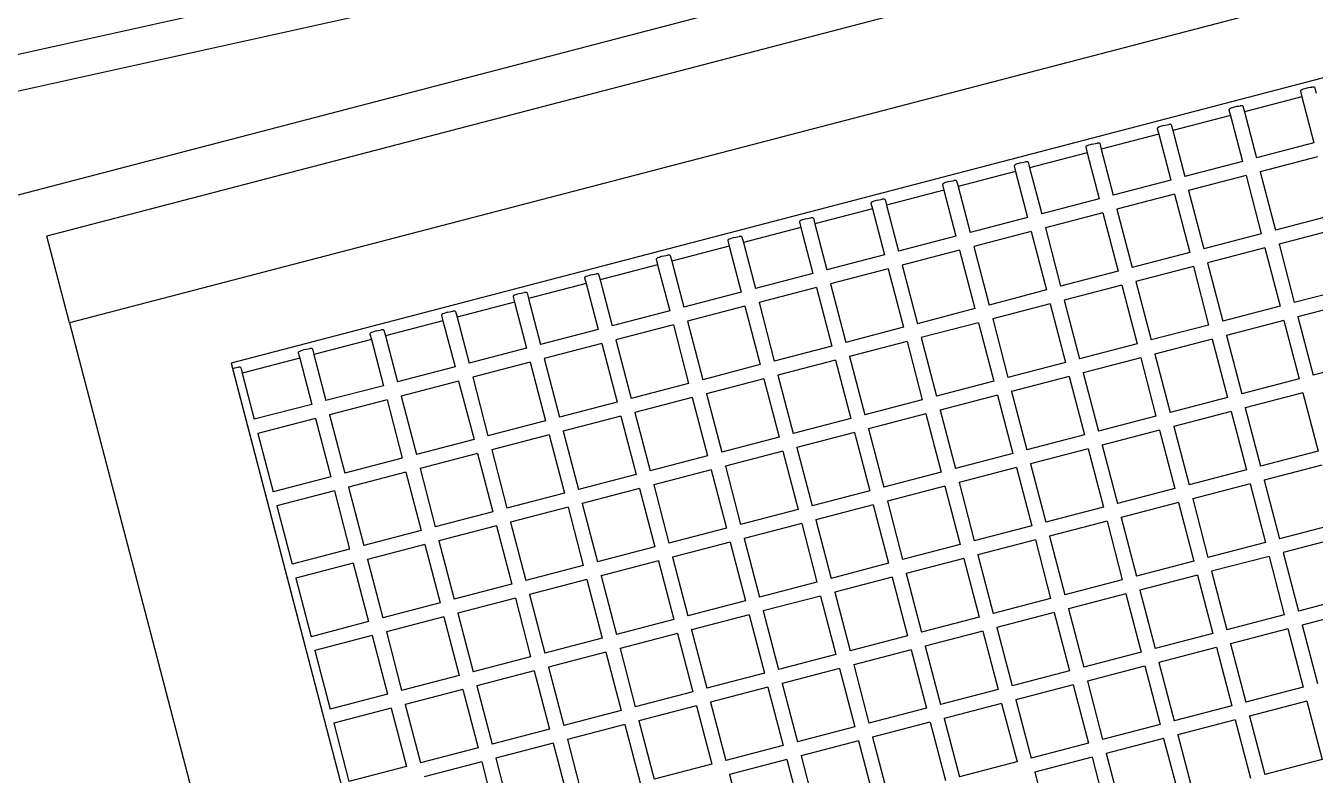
# Model space of a CAD drawing. Header units: inches. Extents: x -1841 to -80, y -100 to 1021.
# Drawn here: x -745.7 to -744.557, y 405.277 to 405.942 of the extents above; entities that cross this region are included whole.
import ezdxf

# ---------------------------------------------------------------- set-up
doc = ezdxf.new("R2010")
doc.units = ezdxf.units.IN
doc.header["$MEASUREMENT"] = 0
doc.layers.add('Edges', color=7, linetype='Continuous')
doc.layers.add('PDF_Geometry', color=7, linetype='Continuous', true_color=0x777777)

# ---------------------------------------------------------------- blocks, each defined once
blk = doc.blocks.new('infrared patio heater fr')
at = {"layer": 'Edges'}
for p, q in [((38, -8.984), (38, 6.971)), ((38, -9.061), (38, 6.971)), ((40, -10.152), (40, 6.998)), ((24.913, -0.026), (25.726, -0.025)), ((24.914, -0.853), (24.913, -0.026)), ((25.726, -0.853), (25.726, -0.025)), ((25.928, -0.853), (25.926, -0.026)), ((26.74, -0.853), (26.74, -0.025)), ((26.941, -0.853), (26.939, -0.026)), ((27.753, -0.853), (27.753, -0.025)), ((27.954, -0.853), (27.953, -0.026)), ((28.766, -0.853), (28.766, -0.025)), ((24.913, -0.855), (24.914, -0.853)), ((24.914, -0.853), (25.726, -0.853)), ((25.726, -0.859), (25.726, -0.853)), ((25.926, -0.855), (25.928, -0.853)), ((25.928, -0.853), (26.74, -0.853)), ((26.74, -0.859), (26.74, -0.853)), ((26.939, -0.855), (26.941, -0.853)), ((26.941, -0.853), (27.753, -0.853)), ((27.753, -0.859), (27.753, -0.853)), ((27.953, -0.855), (27.954, -0.853)), ((27.954, -0.853), (28.766, -0.853)), ((28.766, -0.859), (28.766, -0.853)), ((24.713, -1.879), (24.713, -1.051)), ((24.913, -1.052), (25.726, -1.051)), ((24.913, -1.881), (24.913, -1.052)), ((25.726, -1.879), (25.726, -1.051)), ((25.926, -1.881), (25.924, -1.051)), ((25.926, -1.052), (26.74, -1.051)), ((26.74, -1.879), (26.74, -1.051)), ((26.939, -1.052), (27.753, -1.051)), ((26.939, -1.881), (26.939, -1.052)), ((27.753, -1.879), (27.753, -1.051)), ((27.953, -1.052), (28.766, -1.051)), ((27.953, -1.881), (27.953, -1.052)), ((28.766, -1.879), (28.766, -1.051)), ((28.966, -1.881), (28.964, -1.051)), ((28.966, -1.052), (29.78, -1.051)), ((29.78, -1.879), (29.78, -1.051)), ((29.979, -1.881), (29.979, -1.052)), ((30.793, -1.879), (30.793, -1.051)), ((30.993, -1.881), (30.993, -1.052)), ((31.806, -1.879), (31.806, -1.051)), ((32.006, -1.881), (32.006, -1.052)), ((32.82, -1.879), (32.82, -1.051)), ((23.902, -1.879), (24.713, -1.879)), ((24.713, -1.884), (24.713, -1.879)), ((24.915, -1.879), (25.726, -1.879)), ((25.726, -1.884), (25.726, -1.879)), ((25.929, -1.879), (26.74, -1.879)), ((26.74, -1.884), (26.74, -1.879)), ((26.942, -1.879), (27.753, -1.879)), ((27.753, -1.884), (27.753, -1.879)), ((27.955, -1.879), (28.766, -1.879)), ((28.766, -1.884), (28.766, -1.879)), ((28.969, -1.879), (29.78, -1.879)), ((29.78, -1.884), (29.78, -1.879)), ((29.982, -1.879), (30.793, -1.879)), ((30.793, -1.884), (30.793, -1.879)), ((30.995, -1.879), (31.806, -1.879)), ((31.806, -1.884), (31.806, -1.879)), ((32.009, -1.879), (32.82, -1.879)), ((32.82, -1.884), (32.82, -1.879)), ((23.899, -2.077), (24.713, -2.077)), ((24.713, -2.905), (24.713, -2.077)), ((24.913, -2.905), (24.913, -2.077)), ((24.913, -2.077), (25.726, -2.077)), ((25.726, -2.905), (25.726, -2.077)), ((25.926, -2.905), (25.926, -2.077)), ((25.926, -2.077), (26.74, -2.077)), ((26.74, -2.905), (26.74, -2.077)), ((26.939, -2.905), (26.939, -2.077)), ((26.939, -2.077), (27.753, -2.077)), ((27.753, -2.905), (27.753, -2.077)), ((27.953, -2.905), (27.953, -2.077)), ((27.953, -2.077), (28.766, -2.077)), ((28.766, -2.905), (28.766, -2.077)), ((28.966, -2.905), (28.966, -2.077)), ((28.966, -2.077), (29.78, -2.077)), ((29.78, -2.905), (29.78, -2.077)), ((29.979, -2.905), (29.979, -2.077)), ((29.979, -2.077), (30.793, -2.077)), ((30.793, -2.905), (30.793, -2.077)), ((30.993, -2.905), (30.993, -2.077)), ((30.993, -2.077), (31.806, -2.077)), ((31.806, -2.905), (31.806, -2.077)), ((32.006, -2.905), (32.006, -2.077)), ((32.006, -2.077), (32.82, -2.077)), ((32.82, -2.905), (32.82, -2.077)), ((33.019, -2.905), (33.019, -2.077)), ((33.019, -2.077), (33.833, -2.077)), ((33.833, -2.905), (33.833, -2.077)), ((34.033, -2.905), (34.033, -2.077)), ((34.846, -2.905), (34.846, -2.077)), ((35.046, -2.905), (35.046, -2.078)), ((35.86, -2.905), (35.86, -2.077)), ((36.059, -2.905), (36.059, -2.078)), ((23.899, -2.905), (24.713, -2.905)), ((24.713, -2.909), (24.713, -2.905)), ((24.913, -2.905), (25.726, -2.905)), ((25.726, -2.909), (25.726, -2.905)), ((25.926, -2.905), (26.74, -2.905)), ((26.74, -2.909), (26.74, -2.905)), ((26.939, -2.905), (27.753, -2.905)), ((27.753, -2.909), (27.753, -2.905)), ((27.953, -2.905), (28.766, -2.905)), ((28.766, -2.909), (28.766, -2.905)), ((28.966, -2.905), (29.78, -2.905)), ((29.78, -2.909), (29.78, -2.905)), ((29.979, -2.905), (30.793, -2.905)), ((30.793, -2.909), (30.793, -2.905)), ((30.993, -2.905), (31.806, -2.905)), ((31.806, -2.909), (31.806, -2.905)), ((32.006, -2.905), (32.82, -2.905)), ((32.82, -2.909), (32.82, -2.905)), ((33.019, -2.905), (33.833, -2.905)), ((33.833, -2.909), (33.833, -2.905)), ((34.033, -2.905), (34.846, -2.905)), ((34.846, -2.909), (34.846, -2.905)), ((35.046, -2.905), (35.86, -2.905)), ((35.86, -2.909), (35.86, -2.905)), ((36.059, -2.905), (36.873, -2.905)), ((23.899, -3.103), (24.713, -3.103)), ((24.713, -3.931), (24.713, -3.103)), ((24.913, -3.931), (24.913, -3.103)), ((24.913, -3.103), (25.726, -3.103)), ((25.726, -3.931), (25.726, -3.103)), ((25.926, -3.931), (25.926, -3.103)), ((25.926, -3.103), (26.74, -3.103)), ((26.74, -3.931), (26.74, -3.103)), ((26.939, -3.931), (26.939, -3.103)), ((26.939, -3.103), (27.753, -3.103)), ((27.753, -3.931), (27.753, -3.103)), ((27.953, -3.931), (27.953, -3.103)), ((27.953, -3.103), (28.766, -3.103)), ((28.766, -3.931), (28.766, -3.103)), ((28.966, -3.931), (28.966, -3.103)), ((28.966, -3.103), (29.78, -3.103)), ((29.78, -3.931), (29.78, -3.103)), ((29.979, -3.931), (29.979, -3.103)), ((29.979, -3.103), (30.793, -3.103)), ((30.793, -3.931), (30.793, -3.103)), ((30.993, -3.931), (30.993, -3.103)), ((30.993, -3.103), (31.806, -3.103)), ((31.806, -3.931), (31.806, -3.103)), ((32.006, -3.931), (32.006, -3.103)), ((32.006, -3.103), (32.82, -3.103)), ((32.82, -3.931), (32.82, -3.103)), ((33.019, -3.931), (33.019, -3.103)), ((33.019, -3.103), (33.833, -3.103)), ((33.833, -3.931), (33.833, -3.103)), ((34.033, -3.931), (34.033, -3.103)), ((34.033, -3.103), (34.846, -3.103)), ((34.846, -3.931), (34.846, -3.103)), ((35.046, -3.104), (35.86, -3.103)), ((35.046, -3.931), (35.046, -3.104)), ((35.86, -3.931), (35.86, -3.103)), ((36.059, -3.104), (36.873, -3.103)), ((36.059, -3.931), (36.059, -3.104)), ((36.873, -3.931), (36.873, -3.103)), ((37.073, -3.104), (37.886, -3.103)), ((37.073, -3.931), (37.073, -3.104)), ((37.886, -3.931), (37.886, -3.103)), ((23.899, -3.931), (24.713, -3.931)), ((24.713, -3.936), (24.713, -3.931)), ((24.913, -3.931), (25.726, -3.931)), ((25.726, -3.936), (25.726, -3.931)), ((25.926, -3.931), (26.74, -3.931)), ((26.74, -3.936), (26.74, -3.931)), ((26.939, -3.931), (27.753, -3.931)), ((27.753, -3.936), (27.753, -3.931)), ((27.953, -3.931), (28.766, -3.931)), ((28.766, -3.936), (28.766, -3.931)), ((28.966, -3.931), (29.78, -3.931)), ((29.781, -3.937), (29.78, -3.931)), ((29.979, -3.931), (30.793, -3.931)), ((30.794, -3.937), (30.793, -3.931)), ((30.993, -3.931), (31.806, -3.931)), ((31.806, -3.936), (31.806, -3.931)), ((32.006, -3.931), (32.82, -3.931)), ((32.82, -3.936), (32.82, -3.931)), ((33.019, -3.931), (33.833, -3.931)), ((33.833, -3.936), (33.833, -3.931)), ((34.033, -3.931), (34.846, -3.931)), ((34.846, -3.936), (34.846, -3.931)), ((35.046, -3.931), (35.86, -3.931)), ((35.86, -3.936), (35.86, -3.931)), ((36.059, -3.931), (36.873, -3.931)), ((36.873, -3.936), (36.873, -3.931)), ((37.073, -3.931), (37.886, -3.931)), ((37.888, -3.937), (37.886, -3.931)), ((23.899, -4.957), (23.899, -4.129)), ((23.899, -4.129), (24.713, -4.129)), ((24.713, -4.957), (24.713, -4.129)), ((24.913, -4.957), (24.913, -4.129)), ((24.913, -4.129), (25.726, -4.129)), ((25.726, -4.957), (25.726, -4.129)), ((25.926, -4.957), (25.926, -4.129)), ((25.926, -4.129), (26.74, -4.129)), ((26.74, -4.957), (26.74, -4.129)), ((26.939, -4.957), (26.939, -4.129)), ((26.939, -4.129), (27.753, -4.129)), ((27.753, -4.957), (27.753, -4.129)), ((27.953, -4.957), (27.953, -4.129)), ((27.953, -4.129), (28.766, -4.129)), ((28.766, -4.957), (28.766, -4.129)), ((28.966, -4.957), (28.966, -4.129)), ((28.966, -4.129), (29.78, -4.129)), ((29.78, -4.957), (29.78, -4.129)), ((29.979, -4.957), (29.979, -4.129)), ((29.979, -4.129), (30.793, -4.129)), ((30.793, -4.957), (30.793, -4.129)), ((30.993, -4.957), (30.993, -4.129)), ((30.993, -4.129), (31.806, -4.129)), ((31.806, -4.957), (31.806, -4.129)), ((32.006, -4.957), (32.006, -4.129)), ((32.006, -4.129), (32.82, -4.129)), ((32.82, -4.957), (32.82, -4.129)), ((33.019, -4.957), (33.019, -4.129)), ((33.019, -4.129), (33.833, -4.129)), ((33.833, -4.957), (33.833, -4.129)), ((34.033, -4.957), (34.033, -4.129)), ((34.033, -4.129), (34.846, -4.129)), ((34.846, -4.957), (34.846, -4.129)), ((35.046, -4.13), (35.86, -4.129)), ((35.046, -4.957), (35.046, -4.13)), ((35.86, -4.957), (35.86, -4.129)), ((36.059, -4.13), (36.873, -4.129)), ((36.059, -4.957), (36.059, -4.13)), ((36.873, -4.957), (36.873, -4.129)), ((37.073, -4.13), (37.886, -4.129)), ((37.073, -4.957), (37.073, -4.13)), ((37.886, -4.957), (37.886, -4.129)), ((23.899, -4.957), (24.713, -4.957)), ((24.713, -4.963), (24.713, -4.957)), ((24.913, -4.957), (25.726, -4.957)), ((25.726, -4.963), (25.726, -4.957)), ((25.926, -4.957), (26.74, -4.957)), ((26.74, -4.963), (26.74, -4.957)), ((26.939, -4.957), (27.753, -4.957)), ((27.753, -4.963), (27.753, -4.957)), ((27.953, -4.957), (28.766, -4.957)), ((28.766, -4.963), (28.766, -4.957)), ((28.966, -4.957), (29.78, -4.957)), ((29.781, -4.963), (29.78, -4.957)), ((29.979, -4.957), (30.793, -4.957)), ((30.793, -4.963), (30.793, -4.957)), ((30.993, -4.957), (31.806, -4.957)), ((31.806, -4.963), (31.806, -4.957)), ((32.006, -4.957), (32.82, -4.957)), ((32.82, -4.963), (32.82, -4.957)), ((33.019, -4.957), (33.833, -4.957)), ((33.833, -4.963), (33.833, -4.957)), ((34.033, -4.957), (34.846, -4.957)), ((34.846, -4.961), (34.846, -4.957)), ((35.046, -4.957), (35.86, -4.957)), ((35.861, -4.963), (35.86, -4.957)), ((36.059, -4.957), (36.873, -4.957)), ((36.873, -4.961), (36.873, -4.957)), ((37.073, -4.957), (37.886, -4.957)), ((37.888, -4.963), (37.886, -4.957)), ((22.886, -5.155), (23.7, -5.155)), ((23.7, -5.983), (23.7, -5.155)), ((23.899, -5.983), (23.899, -5.155)), ((23.899, -5.155), (24.713, -5.155)), ((24.713, -5.983), (24.713, -5.155)), ((24.913, -5.983), (24.913, -5.155)), ((24.913, -5.155), (25.726, -5.155)), ((25.726, -5.983), (25.726, -5.155)), ((25.926, -5.983), (25.926, -5.155)), ((25.926, -5.155), (26.74, -5.155)), ((26.74, -5.983), (26.74, -5.155)), ((26.939, -5.983), (26.939, -5.155)), ((26.939, -5.155), (27.753, -5.155)), ((27.753, -5.983), (27.753, -5.155)), ((27.953, -5.983), (27.953, -5.155)), ((27.953, -5.155), (28.766, -5.155)), ((28.766, -5.983), (28.766, -5.155)), ((28.966, -5.983), (28.966, -5.155)), ((28.966, -5.155), (29.78, -5.155)), ((29.78, -5.983), (29.78, -5.155)), ((29.979, -5.983), (29.979, -5.155)), ((29.979, -5.155), (30.793, -5.155)), ((30.793, -5.983), (30.793, -5.155)), ((30.993, -5.983), (30.993, -5.155)), ((30.993, -5.155), (31.806, -5.155)), ((31.806, -5.983), (31.806, -5.155)), ((32.006, -5.983), (32.006, -5.155)), ((32.006, -5.155), (32.82, -5.155)), ((32.82, -5.983), (32.82, -5.155)), ((33.019, -5.983), (33.019, -5.155)), ((33.019, -5.155), (33.833, -5.155)), ((33.833, -5.983), (33.833, -5.155)), ((34.033, -5.983), (34.033, -5.155)), ((34.033, -5.155), (34.846, -5.155)), ((34.846, -5.983), (34.846, -5.155)), ((35.046, -5.983), (35.044, -5.155)), ((35.048, -5.156), (35.86, -5.155)), ((35.86, -5.983), (35.86, -5.155)), ((36.059, -5.156), (36.873, -5.155)), ((36.059, -5.983), (36.059, -5.156)), ((36.873, -5.983), (36.873, -5.155)), ((37.073, -5.156), (37.886, -5.155)), ((37.073, -5.983), (37.073, -5.156)), ((37.886, -5.983), (37.886, -5.155)), ((22.886, -5.983), (23.7, -5.983)), ((23.7, -5.989), (23.7, -5.983)), ((23.899, -5.983), (24.713, -5.983)), ((24.713, -5.989), (24.713, -5.983)), ((24.913, -5.983), (25.726, -5.983)), ((25.726, -5.989), (25.726, -5.983)), ((25.926, -5.983), (26.74, -5.983)), ((26.74, -5.989), (26.74, -5.983)), ((26.939, -5.983), (27.753, -5.983)), ((27.753, -5.989), (27.753, -5.983)), ((27.953, -5.983), (28.766, -5.983)), ((28.766, -5.989), (28.766, -5.983)), ((28.966, -5.983), (29.78, -5.983)), ((29.782, -5.989), (29.78, -5.983)), ((29.979, -5.983), (30.793, -5.983)), ((30.795, -5.989), (30.793, -5.983)), ((30.993, -5.983), (31.806, -5.983)), ((31.808, -5.989), (31.806, -5.983)), ((32.006, -5.983), (32.82, -5.983)), ((32.822, -5.989), (32.82, -5.983)), ((33.019, -5.983), (33.833, -5.983)), ((33.835, -5.989), (33.833, -5.983)), ((34.033, -5.983), (34.846, -5.983)), ((34.846, -5.987), (34.846, -5.983)), ((35.046, -5.983), (35.86, -5.983)), ((35.86, -5.987), (35.86, -5.983)), ((36.059, -5.983), (36.873, -5.983)), ((36.873, -5.987), (36.873, -5.983)), ((37.073, -5.983), (37.886, -5.983)), ((37.886, -5.987), (37.886, -5.983)), ((33.019, -7.009), (33.018, -6.181)), ((33.018, -6.181), (33.833, -6.182)), ((34.033, -7.009), (34.031, -6.181)), ((34.031, -6.181), (34.846, -6.182)), ((35.046, -7.009), (35.044, -6.181)), ((35.044, -6.181), (35.86, -6.182)), ((22.886, -6.182), (23.7, -6.182)), ((23.7, -7.009), (23.7, -6.182)), ((23.899, -7.009), (23.899, -6.182)), ((23.899, -6.182), (24.713, -6.182)), ((24.713, -7.009), (24.713, -6.182)), ((24.913, -7.009), (24.913, -6.182)), ((24.913, -6.182), (25.726, -6.182)), ((25.726, -7.009), (25.726, -6.182)), ((25.926, -7.009), (25.926, -6.182)), ((25.926, -6.182), (26.74, -6.182)), ((26.74, -7.009), (26.74, -6.182)), ((26.939, -7.009), (26.939, -6.182)), ((26.939, -6.182), (27.753, -6.182)), ((27.753, -7.009), (27.753, -6.182)), ((27.953, -7.009), (27.953, -6.182)), ((27.953, -6.182), (28.766, -6.182)), ((28.766, -7.009), (28.766, -6.182)), ((28.966, -7.009), (28.966, -6.182)), ((28.966, -6.182), (29.78, -6.182)), ((29.78, -7.009), (29.78, -6.182)), ((29.979, -7.009), (29.979, -6.182)), ((29.979, -6.182), (30.793, -6.182)), ((30.793, -7.009), (30.793, -6.182)), ((30.993, -7.009), (30.993, -6.182)), ((30.993, -6.182), (31.806, -6.182)), ((31.806, -7.009), (31.806, -6.182)), ((32.006, -7.009), (32.006, -6.182)), ((32.006, -6.182), (32.82, -6.182)), ((32.82, -7.009), (32.82, -6.182)), ((33.833, -7.009), (33.833, -6.182)), ((34.846, -7.009), (34.846, -6.182)), ((35.86, -7.009), (35.86, -6.182)), ((36.059, -7.009), (36.059, -6.182)), ((36.059, -6.182), (36.873, -6.182)), ((36.873, -7.009), (36.873, -6.182)), ((37.073, -7.009), (37.073, -6.182)), ((37.073, -6.182), (37.886, -6.182)), ((37.886, -7.009), (37.886, -6.182)), ((22.886, -7.009), (23.7, -7.009)), ((23.7, -7.012), (23.7, -7.009)), ((23.899, -7.009), (24.713, -7.009)), ((24.713, -7.012), (24.713, -7.009)), ((24.913, -7.009), (25.726, -7.009)), ((25.726, -7.012), (25.726, -7.009)), ((25.926, -7.009), (26.74, -7.009)), ((26.74, -7.012), (26.74, -7.009)), ((26.939, -7.009), (27.753, -7.009)), ((27.753, -7.012), (27.753, -7.009)), ((27.953, -7.009), (28.766, -7.009)), ((28.766, -7.012), (28.766, -7.009)), ((28.966, -7.009), (29.78, -7.009)), ((29.78, -7.012), (29.78, -7.009)), ((29.979, -7.009), (30.793, -7.009)), ((30.793, -7.012), (30.793, -7.009)), ((30.993, -7.009), (31.806, -7.009)), ((31.806, -7.012), (31.806, -7.009)), ((32.006, -7.009), (32.82, -7.009)), ((32.82, -7.012), (32.82, -7.009)), ((33.019, -7.009), (33.833, -7.009)), ((33.833, -7.012), (33.833, -7.009)), ((34.033, -7.009), (34.846, -7.009)), ((34.846, -7.012), (34.846, -7.009)), ((35.046, -7.009), (35.86, -7.009)), ((35.86, -7.012), (35.86, -7.009)), ((36.059, -7.009), (36.873, -7.009)), ((36.873, -7.012), (36.873, -7.009)), ((37.073, -7.009), (37.886, -7.009)), ((37.886, -7.012), (37.886, -7.009)), ((22.886, -7.208), (23.7, -7.207)), ((23.7, -8.035), (23.7, -7.207)), ((23.899, -7.208), (24.713, -7.207)), ((23.899, -8.035), (23.899, -7.208)), ((24.713, -8.035), (24.713, -7.207)), ((24.913, -7.208), (25.726, -7.207)), ((24.913, -8.035), (24.913, -7.208)), ((25.726, -8.035), (25.726, -7.207)), ((25.926, -7.208), (26.74, -7.207)), ((25.926, -8.035), (25.926, -7.208)), ((26.74, -8.035), (26.74, -7.207)), ((26.939, -7.208), (27.753, -7.207)), ((26.939, -8.035), (26.939, -7.208)), ((27.753, -8.035), (27.753, -7.207)), ((27.953, -7.208), (28.766, -7.207)), ((27.953, -8.035), (27.953, -7.208)), ((28.766, -8.035), (28.766, -7.207)), ((28.966, -7.208), (29.78, -7.207)), ((28.966, -8.035), (28.966, -7.208)), ((29.78, -8.035), (29.78, -7.207)), ((29.979, -8.035), (29.978, -7.207)), ((29.978, -7.207), (30.793, -7.207)), ((30.793, -8.035), (30.793, -7.207)), ((30.993, -7.208), (31.806, -7.207)), ((30.993, -8.035), (30.993, -7.208)), ((31.806, -8.035), (31.806, -7.207)), ((32.006, -7.208), (32.82, -7.207)), ((32.006, -8.035), (32.006, -7.208)), ((32.82, -8.035), (32.82, -7.207)), ((33.019, -7.208), (33.833, -7.207)), ((33.019, -8.035), (33.019, -7.208)), ((33.833, -8.035), (33.833, -7.207)), ((34.033, -8.035), (34.031, -7.207)), ((34.031, -7.207), (34.846, -7.208)), ((34.846, -8.035), (34.846, -7.208)), ((35.046, -8.035), (35.044, -7.207)), ((35.044, -7.207), (35.86, -7.208)), ((35.86, -8.035), (35.86, -7.208)), ((36.059, -8.035), (36.059, -7.208)), ((36.059, -7.208), (36.873, -7.208)), ((36.873, -8.035), (36.873, -7.208)), ((37.073, -8.035), (37.071, -7.207)), ((37.071, -7.207), (37.886, -7.208)), ((37.886, -8.035), (37.886, -7.208)), ((22.886, -8.035), (23.7, -8.035)), ((23.7, -8.038), (23.7, -8.035)), ((23.899, -8.035), (24.713, -8.035)), ((24.713, -8.038), (24.713, -8.035)), ((24.913, -8.035), (25.726, -8.035)), ((25.726, -8.038), (25.726, -8.035)), ((25.926, -8.035), (26.74, -8.035)), ((26.74, -8.038), (26.74, -8.035)), ((26.939, -8.035), (27.753, -8.035)), ((27.753, -8.038), (27.753, -8.035)), ((27.953, -8.035), (28.766, -8.035)), ((28.766, -8.038), (28.766, -8.035)), ((28.966, -8.035), (29.78, -8.035)), ((29.78, -8.038), (29.78, -8.035)), ((29.979, -8.035), (30.793, -8.035)), ((30.793, -8.038), (30.793, -8.035)), ((30.993, -8.035), (31.806, -8.035)), ((31.806, -8.038), (31.806, -8.035)), ((32.006, -8.035), (32.82, -8.035)), ((32.82, -8.038), (32.82, -8.035)), ((33.019, -8.035), (33.833, -8.035)), ((33.833, -8.038), (33.833, -8.035)), ((34.033, -8.035), (34.846, -8.035)), ((34.846, -8.038), (34.846, -8.035)), ((35.046, -8.035), (35.86, -8.035)), ((35.86, -8.038), (35.86, -8.035)), ((36.059, -8.035), (36.873, -8.035)), ((36.873, -8.038), (36.873, -8.035)), ((37.073, -8.035), (37.886, -8.035)), ((37.886, -8.038), (37.886, -8.035)), ((22.886, -8.234), (23.7, -8.233)), ((22.886, -8.886), (22.886, -8.234)), ((23.7, -8.886), (23.7, -8.233)), ((23.899, -8.234), (24.713, -8.233)), ((23.899, -8.886), (23.899, -8.234)), ((24.713, -8.886), (24.713, -8.233)), ((24.913, -8.234), (25.726, -8.233)), ((24.913, -8.886), (24.913, -8.234)), ((25.726, -8.886), (25.726, -8.233)), ((25.926, -8.234), (26.74, -8.233)), ((25.926, -8.886), (25.926, -8.234)), ((26.74, -8.886), (26.74, -8.233)), ((26.939, -8.234), (27.753, -8.233)), ((26.939, -8.886), (26.939, -8.234)), ((27.753, -8.886), (27.753, -8.233)), ((27.953, -8.234), (28.766, -8.233)), ((27.953, -8.886), (27.953, -8.234)), ((28.766, -8.886), (28.766, -8.233)), ((28.966, -8.234), (29.78, -8.233)), ((28.966, -8.886), (28.966, -8.234)), ((29.78, -8.886), (29.78, -8.233)), ((29.979, -8.234), (30.793, -8.233)), ((29.979, -8.886), (29.979, -8.234)), ((30.793, -8.886), (30.793, -8.233)), ((30.993, -8.234), (31.806, -8.233)), ((30.993, -8.886), (30.993, -8.234)), ((31.806, -8.886), (31.806, -8.233)), ((32.006, -8.234), (32.82, -8.233)), ((32.006, -8.886), (32.006, -8.234)), ((32.82, -8.886), (32.82, -8.233)), ((33.019, -8.234), (33.833, -8.233)), ((33.019, -8.886), (33.019, -8.234)), ((33.833, -8.886), (33.833, -8.233)), ((34.033, -8.234), (34.846, -8.234)), ((34.033, -8.886), (34.033, -8.234)), ((34.846, -8.886), (34.846, -8.234)), ((35.044, -8.233), (35.86, -8.234)), ((35.046, -8.886), (35.044, -8.233)), ((35.86, -8.886), (35.86, -8.234)), ((36.058, -8.233), (36.873, -8.234)), ((36.059, -8.886), (36.058, -8.233)), ((36.873, -8.886), (36.873, -8.234)), ((37.071, -8.233), (37.886, -8.234)), ((37.073, -8.886), (37.071, -8.233)), ((37.886, -8.886), (37.886, -8.234)), ((22.686, -8.968), (22.686, -8.886)), ((22.686, -8.968), (22.692, -8.972)), ((22.692, -8.972), (22.703, -8.976)), ((22.703, -8.976), (22.721, -8.98)), ((22.742, -8.982), (22.721, -8.98)), ((22.767, -8.984), (22.742, -8.982)), ((22.793, -8.984), (22.767, -8.984)), ((22.793, -8.984), (22.819, -8.983)), ((22.819, -8.983), (22.842, -8.981)), ((22.842, -8.981), (22.862, -8.978)), ((22.862, -8.978), (22.876, -8.974)), ((22.876, -8.974), (22.884, -8.97)), ((22.884, -8.97), (22.886, -8.965)), ((22.886, -8.886), (23.7, -8.886)), ((22.886, -8.965), (22.886, -8.886)), ((22.886, -8.886), (23.7, -8.886)), ((23.7, -8.968), (23.7, -8.886)), ((23.7, -8.968), (23.705, -8.972)), ((23.705, -8.972), (23.717, -8.976)), ((23.717, -8.976), (23.734, -8.98)), ((23.756, -8.982), (23.734, -8.98)), ((23.78, -8.984), (23.756, -8.982)), ((23.806, -8.984), (23.78, -8.984)), ((23.806, -8.984), (23.832, -8.983)), ((23.832, -8.983), (23.855, -8.981)), ((23.855, -8.981), (23.875, -8.978)), ((23.875, -8.978), (23.889, -8.974)), ((23.889, -8.974), (23.898, -8.97)), ((23.898, -8.97), (23.899, -8.965)), ((23.899, -8.886), (24.713, -8.886)), ((23.899, -8.965), (23.899, -8.886)), ((23.899, -8.886), (24.713, -8.886)), ((24.713, -8.968), (24.713, -8.886)), ((24.713, -8.968), (24.718, -8.972)), ((24.718, -8.972), (24.73, -8.976)), ((24.73, -8.976), (24.747, -8.98)), ((24.769, -8.982), (24.747, -8.98)), ((24.794, -8.984), (24.769, -8.982)), ((24.82, -8.984), (24.794, -8.984)), ((24.82, -8.984), (24.845, -8.983)), ((24.845, -8.983), (24.869, -8.981)), ((24.869, -8.981), (24.888, -8.978)), ((24.888, -8.978), (24.903, -8.974)), ((24.903, -8.974), (24.911, -8.97)), ((24.911, -8.97), (24.913, -8.965)), ((24.913, -8.886), (25.726, -8.886)), ((24.913, -8.965), (24.913, -8.886)), ((24.913, -8.886), (25.726, -8.886)), ((25.726, -8.968), (25.726, -8.886)), ((25.726, -8.968), (25.732, -8.972)), ((25.732, -8.972), (25.743, -8.976)), ((25.743, -8.976), (25.761, -8.98)), ((25.782, -8.982), (25.761, -8.98)), ((25.807, -8.984), (25.782, -8.982)), ((25.833, -8.984), (25.807, -8.984)), ((25.833, -8.984), (25.859, -8.983)), ((25.859, -8.983), (25.882, -8.981)), ((25.882, -8.981), (25.902, -8.978)), ((25.902, -8.978), (25.916, -8.974)), ((25.916, -8.974), (25.924, -8.97)), ((25.924, -8.97), (25.926, -8.965)), ((25.926, -8.886), (26.74, -8.886)), ((25.926, -8.965), (25.926, -8.886)), ((25.926, -8.886), (26.74, -8.886)), ((26.74, -8.968), (26.74, -8.886)), ((26.74, -8.968), (26.745, -8.972)), ((26.745, -8.972), (26.757, -8.976)), ((26.757, -8.976), (26.774, -8.98)), ((26.796, -8.982), (26.774, -8.98)), ((26.82, -8.984), (26.796, -8.982)), ((26.846, -8.984), (26.82, -8.984)), ((26.846, -8.984), (26.872, -8.983)), ((26.872, -8.983), (26.895, -8.981)), ((26.895, -8.981), (26.915, -8.978)), ((26.915, -8.978), (26.929, -8.974)), ((26.929, -8.974), (26.938, -8.97)), ((26.938, -8.97), (26.939, -8.965)), ((26.939, -8.886), (27.753, -8.886)), ((26.939, -8.965), (26.939, -8.886)), ((26.939, -8.886), (27.753, -8.886)), ((27.753, -8.968), (27.753, -8.886)), ((27.753, -8.968), (27.758, -8.972)), ((27.758, -8.972), (27.77, -8.976)), ((27.77, -8.976), (27.787, -8.98)), ((27.809, -8.982), (27.787, -8.98)), ((27.834, -8.984), (27.809, -8.982)), ((27.86, -8.984), (27.834, -8.984)), ((27.86, -8.984), (27.885, -8.983)), ((27.885, -8.983), (27.909, -8.981)), ((27.909, -8.981), (27.928, -8.978)), ((27.928, -8.978), (27.943, -8.974)), ((27.943, -8.974), (27.951, -8.97)), ((27.951, -8.97), (27.953, -8.965)), ((27.953, -8.886), (28.766, -8.886)), ((27.953, -8.965), (27.953, -8.886)), ((27.953, -8.886), (28.766, -8.886)), ((28.766, -8.968), (28.766, -8.886)), ((28.766, -8.968), (28.772, -8.972)), ((28.772, -8.972), (28.783, -8.976)), ((28.783, -8.976), (28.801, -8.98)), ((28.822, -8.982), (28.801, -8.98)), ((28.847, -8.984), (28.822, -8.982)), ((28.873, -8.984), (28.847, -8.984)), ((28.873, -8.984), (28.899, -8.983)), ((28.899, -8.983), (28.922, -8.981)), ((28.922, -8.981), (28.942, -8.978)), ((28.942, -8.978), (28.956, -8.974)), ((28.956, -8.974), (28.964, -8.97)), ((28.964, -8.97), (28.966, -8.965)), ((28.966, -8.886), (29.78, -8.886)), ((28.966, -8.965), (28.966, -8.886)), ((28.966, -8.886), (29.78, -8.886)), ((29.78, -8.968), (29.78, -8.886)), ((29.78, -8.968), (29.785, -8.972)), ((29.785, -8.972), (29.797, -8.976)), ((29.797, -8.976), (29.814, -8.98)), ((29.836, -8.982), (29.814, -8.98)), ((29.86, -8.984), (29.836, -8.982)), ((29.886, -8.984), (29.86, -8.984)), ((29.886, -8.984), (29.912, -8.983)), ((29.912, -8.983), (29.935, -8.981)), ((29.935, -8.981), (29.955, -8.978)), ((29.955, -8.978), (29.969, -8.974)), ((29.969, -8.974), (29.978, -8.97)), ((29.978, -8.97), (29.979, -8.965)), ((29.979, -8.886), (30.793, -8.886)), ((29.979, -8.965), (29.979, -8.886)), ((29.979, -8.886), (30.793, -8.886)), ((30.793, -8.968), (30.793, -8.886)), ((30.793, -8.968), (30.798, -8.972)), ((30.798, -8.972), (30.81, -8.976)), ((30.81, -8.976), (30.827, -8.98)), ((30.849, -8.982), (30.827, -8.98)), ((30.874, -8.984), (30.849, -8.982)), ((30.9, -8.984), (30.874, -8.984)), ((30.9, -8.984), (30.925, -8.983)), ((30.925, -8.983), (30.949, -8.981)), ((30.949, -8.981), (30.968, -8.978)), ((30.968, -8.978), (30.983, -8.974)), ((30.983, -8.974), (30.991, -8.97)), ((30.991, -8.97), (30.993, -8.965)), ((30.993, -8.886), (31.806, -8.886)), ((30.993, -8.965), (30.993, -8.886)), ((30.993, -8.886), (31.806, -8.886)), ((31.806, -8.968), (31.806, -8.886)), ((31.806, -8.968), (31.812, -8.972)), ((31.812, -8.972), (31.823, -8.976)), ((31.823, -8.976), (31.841, -8.98)), ((31.862, -8.982), (31.841, -8.98)), ((31.887, -8.984), (31.862, -8.982)), ((31.913, -8.984), (31.887, -8.984)), ((31.913, -8.984), (31.939, -8.983)), ((31.939, -8.983), (31.962, -8.981)), ((31.962, -8.981), (31.982, -8.978)), ((31.982, -8.978), (31.996, -8.974)), ((31.996, -8.974), (32.004, -8.97)), ((32.004, -8.97), (32.006, -8.965)), ((32.006, -8.886), (32.82, -8.886)), ((32.006, -8.965), (32.006, -8.886)), ((32.006, -8.886), (32.82, -8.886)), ((32.82, -8.968), (32.82, -8.886)), ((32.82, -8.968), (32.825, -8.972)), ((32.825, -8.972), (32.837, -8.976)), ((32.837, -8.976), (32.854, -8.98)), ((32.876, -8.982), (32.854, -8.98)), ((32.9, -8.984), (32.876, -8.982)), ((32.926, -8.984), (32.9, -8.984)), ((32.926, -8.984), (32.952, -8.983)), ((32.952, -8.983), (32.975, -8.981)), ((32.975, -8.981), (32.995, -8.978)), ((32.995, -8.978), (33.009, -8.974)), ((33.009, -8.974), (33.018, -8.97)), ((33.018, -8.97), (33.019, -8.965)), ((33.019, -8.886), (33.833, -8.886)), ((33.019, -8.965), (33.019, -8.886)), ((33.019, -8.886), (33.833, -8.886)), ((33.833, -8.968), (33.833, -8.886)), ((33.833, -8.968), (33.838, -8.972)), ((33.838, -8.972), (33.85, -8.976)), ((33.85, -8.976), (33.867, -8.98)), ((33.889, -8.982), (33.867, -8.98)), ((33.914, -8.984), (33.889, -8.982)), ((33.94, -8.984), (33.914, -8.984)), ((33.94, -8.984), (33.965, -8.983)), ((33.965, -8.983), (33.989, -8.981)), ((33.989, -8.981), (34.008, -8.978)), ((34.008, -8.978), (34.023, -8.974)), ((34.023, -8.974), (34.031, -8.97)), ((34.031, -8.97), (34.033, -8.965)), ((34.033, -8.886), (34.846, -8.886)), ((34.033, -8.965), (34.033, -8.886)), ((34.033, -8.886), (34.846, -8.886)), ((34.846, -8.968), (34.846, -8.886)), ((34.846, -8.968), (34.852, -8.972)), ((34.852, -8.972), (34.863, -8.976)), ((34.863, -8.976), (34.881, -8.98)), ((34.902, -8.982), (34.881, -8.98)), ((34.927, -8.984), (34.902, -8.982)), ((34.953, -8.984), (34.927, -8.984)), ((34.953, -8.984), (34.979, -8.983)), ((34.979, -8.983), (35.002, -8.981)), ((35.002, -8.981), (35.022, -8.978)), ((35.022, -8.978), (35.036, -8.974)), ((35.036, -8.974), (35.044, -8.97)), ((35.044, -8.97), (35.046, -8.965)), ((35.046, -8.886), (35.86, -8.886)), ((35.046, -8.965), (35.046, -8.886)), ((35.046, -8.886), (35.86, -8.886)), ((35.86, -8.968), (35.86, -8.886)), ((35.86, -8.968), (35.865, -8.972)), ((35.865, -8.972), (35.877, -8.976)), ((35.877, -8.976), (35.894, -8.98)), ((35.916, -8.982), (35.894, -8.98)), ((35.94, -8.984), (35.916, -8.982)), ((35.966, -8.984), (35.94, -8.984)), ((35.966, -8.984), (35.992, -8.983)), ((35.992, -8.983), (36.015, -8.981)), ((36.015, -8.981), (36.035, -8.978)), ((36.035, -8.978), (36.049, -8.974)), ((36.049, -8.974), (36.058, -8.97)), ((36.058, -8.97), (36.059, -8.965)), ((36.059, -8.886), (36.873, -8.886)), ((36.059, -8.965), (36.059, -8.886)), ((36.059, -8.886), (36.873, -8.886)), ((36.873, -8.968), (36.873, -8.886)), ((36.873, -8.968), (36.878, -8.972)), ((36.878, -8.972), (36.89, -8.976)), ((36.89, -8.976), (36.907, -8.98)), ((36.929, -8.982), (36.907, -8.98)), ((36.954, -8.984), (36.929, -8.982)), ((36.98, -8.984), (36.954, -8.984)), ((36.98, -8.984), (37.005, -8.983)), ((37.005, -8.983), (37.029, -8.981)), ((37.029, -8.981), (37.048, -8.978)), ((37.048, -8.978), (37.063, -8.974)), ((37.063, -8.974), (37.071, -8.97)), ((37.071, -8.97), (37.073, -8.965)), ((37.073, -8.886), (37.886, -8.886)), ((37.073, -8.965), (37.073, -8.886)), ((37.073, -8.886), (37.886, -8.886)), ((37.886, -8.968), (37.886, -8.886)), ((37.886, -8.968), (37.892, -8.972)), ((37.892, -8.972), (37.903, -8.976)), ((37.903, -8.976), (37.921, -8.98)), ((37.942, -8.982), (37.921, -8.98)), ((37.967, -8.984), (37.942, -8.982)), ((37.993, -8.984), (37.967, -8.984)), ((37.993, -8.984), (38, -8.984)), ((38, -9.061), (38, -8.984)), ((-38, -9.061), (38, -9.061)), ((-38, -9.061), (38, -9.061)), ((-40, -10.152), (40, -10.152)), ((40, -10.152), (40, -11.382)), ((-40, -11.382), (40, -11.382)), ((-50, -12.027), (50, -12.027))]:
    blk.add_line(p, q, dxfattribs=at)

msp = doc.modelspace()

# ---------------------------------------------------------------- linework, layer by layer
at = {"layer": 'PDF_Geometry', "color": 7, "lineweight": 25}
msp.add_lwpolyline([(-679.5293, 420.6028), (-698.308, 416.3838), (-698.308, 416.4665), (-775.9872, 399.1769), (-698.308, 416.3838), (-698.308, 416.4665), (-775.9872, 399.1769), (-775.9872, 399.2596), (-698.308, 416.5492), (-679.5293, 420.6855), (-698.308, 416.4665), (-679.5293, 420.6855)], dxfattribs=at)

# ---------------------------------------------------------------- block references
at = {"color": 7, "lineweight": 25, "xscale": 0.06475844456677302, "yscale": 0.06475844456677302, "zscale": 0.06475844456677302, "rotation": 194.6356781091594}
msp.add_blockref('infrared patio heater fr', (-742.989, 405.6969), dxfattribs=at)

doc.saveas('drawing.dxf')
